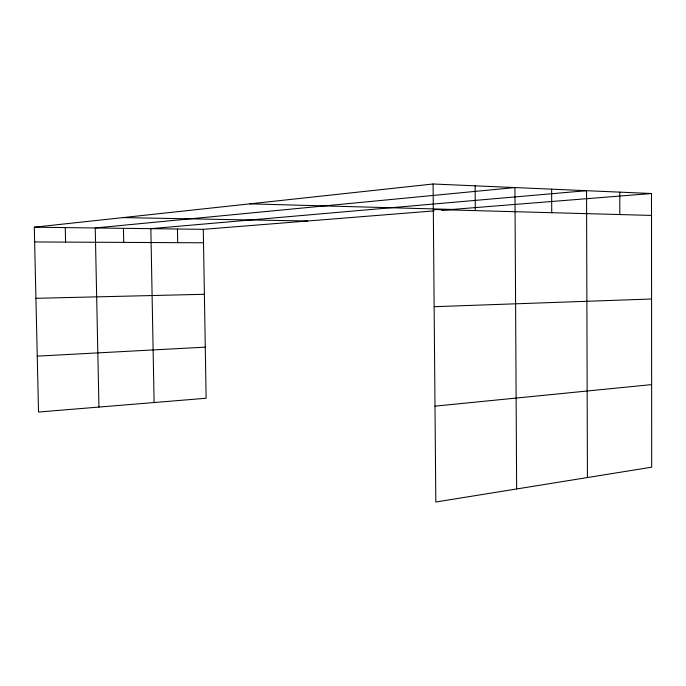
<?xml version="1.0" encoding="UTF-8"?>
<svg xmlns="http://www.w3.org/2000/svg" width="686" height="686" viewBox="0 0 686 686"><rect width="100%" height="100%" fill="white"/><g stroke="black" fill="none" stroke-linecap="round" stroke-linejoin="round"><path stroke-width="1.03" d="M434.281 210.876L203.296 229.33L206.134 398.257L38.527 412.037L34.3 227.203L433.089 183.994L651.494 193.521L651.7 467.183L435.816 502.006L433.089 183.994M434.993 406.146L651.64 384.597M441.698 210.285L651.494 193.521M37.25 356.137L205.277 347.142M434.144 306.693L651.571 299.002M35.929 298.307L204.385 294.294M34.634 241.944L203.519 242.793M34.3 227.203L203.296 229.33M122.837 217.608L307.594 220.995M433.312 209.479L651.511 215.413M249.841 203.853L452.306 209.436M98.947 407.072L95.234 227.966L514.937 187.57L516.644 488.964M65.256 227.589L65.564 242.098M154.101 402.536L150.851 228.67L586.539 190.691L587.422 477.55M123.463 228.327L123.737 242.398M177.451 229.004L177.691 242.664M475.124 185.829L475.295 210.619M551.63 189.165L551.733 212.694M619.784 192.14L619.827 214.555"/></g></svg>
